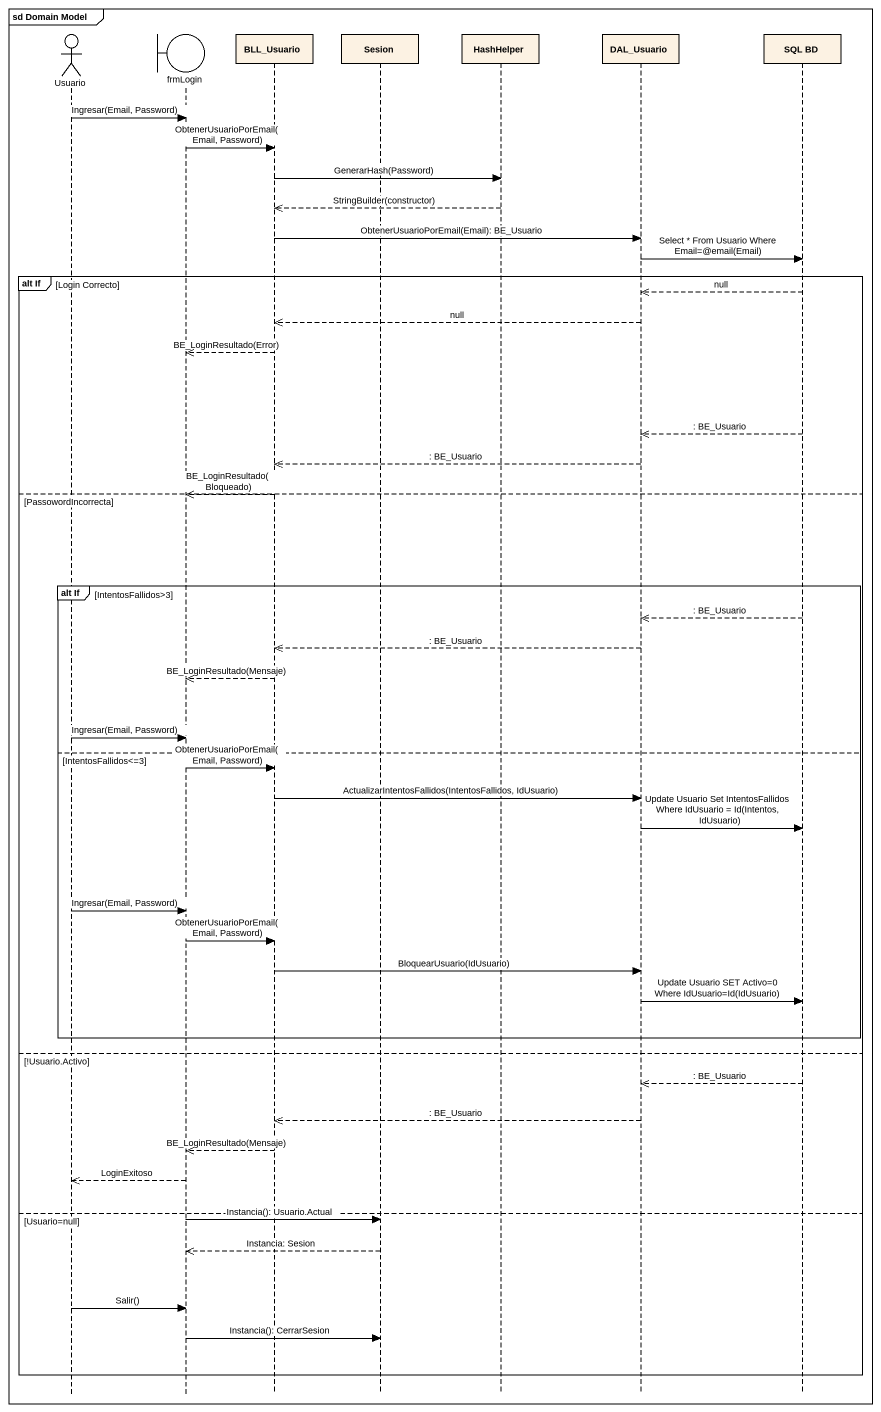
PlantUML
@startuml
mainframe sd Domain Model
hide footbox
actor Usuario
boundary frmLogin
participant BLL_Usuario
participant Sesion
participant HashHelper
participant DAL_Usuario
participant "SQL BD" as SQL_BD

Usuario -> frmLogin : Ingresar(Email, Password)
frmLogin -> BLL_Usuario : ObtenerUsuarioPorEmail(Email, Password)
BLL_Usuario -> HashHelper : GenerarHash(Password)
HashHelper -->> BLL_Usuario : StringBuilder(constructor)
BLL_Usuario -> DAL_Usuario : ObtenerUsuarioPorEmail(Email): BE_Usuario
DAL_Usuario -> SQL_BD : Select * From Usuario Where Email=@email(Email)
group alt If [Login Correcto]
  SQL_BD -->> DAL_Usuario : null
  DAL_Usuario -->> BLL_Usuario : null
  BLL_Usuario -->> frmLogin : BE_LoginResultado(Error)
  SQL_BD -->> DAL_Usuario : : BE_Usuario
  DAL_Usuario -->> BLL_Usuario : : BE_Usuario
else PassowordIncorrecta
  BLL_Usuario -->> frmLogin : BE_LoginResultado(Bloqueado)
  group alt If [IntentosFallidos>3]
    SQL_BD -->> DAL_Usuario : : BE_Usuario
    DAL_Usuario -->> BLL_Usuario : : BE_Usuario
    BLL_Usuario -->> frmLogin : BE_LoginResultado(Mensaje)
    Usuario -> frmLogin : Ingresar(Email, Password)
  else IntentosFallidos<=3
    frmLogin -> BLL_Usuario : ObtenerUsuarioPorEmail(Email, Password)
    BLL_Usuario -> DAL_Usuario : ActualizarIntentosFallidos(IntentosFallidos, IdUsuario)
    DAL_Usuario -> SQL_BD : Update Usuario Set IntentosFallidos Where IdUsuario = Id(Intentos, IdUsuario)
    Usuario -> frmLogin : Ingresar(Email, Password)
    frmLogin -> BLL_Usuario : ObtenerUsuarioPorEmail(Email, Password)
    BLL_Usuario -> DAL_Usuario : BloquearUsuario(IdUsuario)
    DAL_Usuario -> SQL_BD : Update Usuario SET Activo=0 Where IdUsuario=Id(IdUsuario)
  end
else !Usuario.Activo
  SQL_BD -->> DAL_Usuario : : BE_Usuario
  DAL_Usuario -->> BLL_Usuario : : BE_Usuario
  BLL_Usuario -->> frmLogin : BE_LoginResultado(Mensaje)
  frmLogin -->> Usuario : LoginExitoso
else Usuario=null
  frmLogin -> Sesion : Instancia(): Usuario.Actual
  Sesion -->> frmLogin : Instancia: Sesion
  Usuario -> frmLogin : Salir()
  frmLogin -> Sesion : Instancia(): CerrarSesion
end
@enduml
